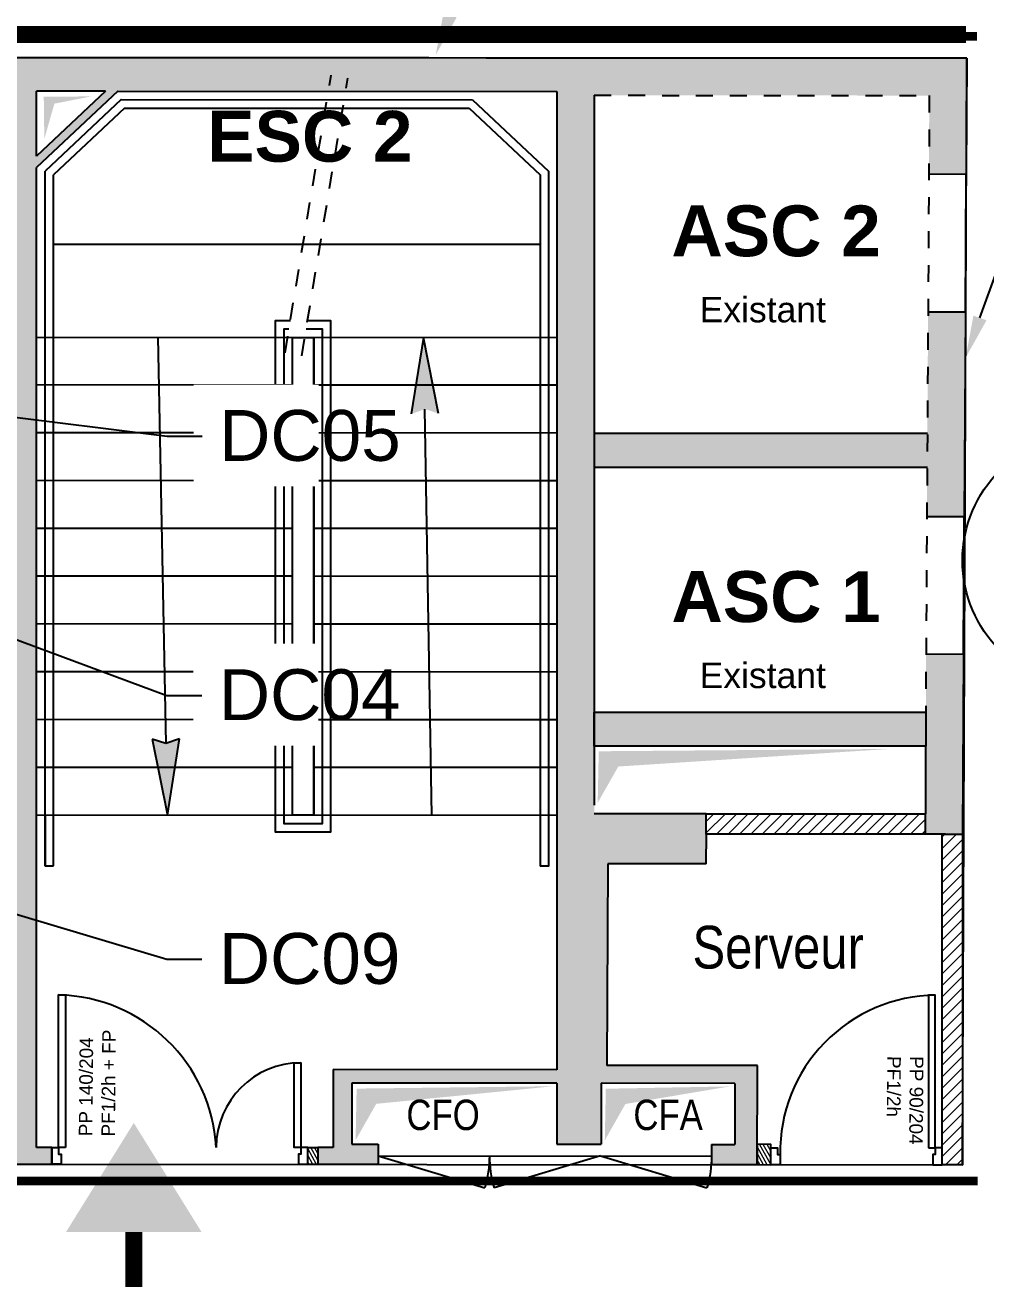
# Model space of a CAD drawing. Extents: x -28.9 to 23.3, y -8.4 to 57.6.
# Drawn here: x -6.08 to -0.41, y -0.11 to 7.28 of the extents above; entities that cross this region are included whole.
import ezdxf
from ezdxf import colors
from ezdxf.entities.mleader import LeaderData, LeaderLine
from ezdxf.enums import TextEntityAlignment as Align
from ezdxf.math import Vec2, Vec3

# ---------------------------------------------------------------- set-up
doc = ezdxf.new("R2010")
doc.units = 0
doc.header["$LTSCALE"] = 0.001
for name, pattern in [('AXES2', [28.575, 19.05, -3.175, 3.175, -3.175]), ('CACHE', [0.375, 0.25, -0.125]), ('CACHE2', [4.7625, 3.175, -1.5875]), ('CONTINU', [0])]:
    doc.linetypes.add(name, pattern=pattern)
for name, color, linetype in [('00-SECURITE UP', 12, 'Continuous'), ('01-STR_MACONNERIE_HACH', 252, 'Continuous'), ('02-CL HACH PLATRE', 6, 'Continuous'), ('A-legende', 7, 'Continuous'), ('Exit- Etiquette-incendie', 1, 'Continuous')]:
    doc.layers.add(name, color=color, linetype=linetype)
for name, color, linetype, true_color in [('A-Détails', 7, 'Continuous', 0x00a500), ('A-projet', 7, 'Continuous', 0x5b6280), ('A-signalétique', 7, 'Continuous', 0x666666)]:
    doc.layers.add(name, color=color, linetype=linetype, true_color=true_color)
doc.styles.add('COTE 100', font='arial.ttf', dxfattribs={"height": 0.15})
doc.styles.get("Standard").update_dxf_attribs({"font": 'ARIALN.TTF'})
doc.styles.add('verdana', font='swissc.ttf')
doc.styles.add('Y_TXT_COT', font='arial.ttf', dxfattribs={"height": 0.2})

# ---------------------------------------------------------------- blocks, each defined once
blk = doc.blocks.new('BLOC_ATT_RENS_100')
at = {"flags": 8}
for tag, p, height in [('N°', (-0.4156, 0.9727), 0.25), ('TITRE', (-0.4156, 0.6753), 0.21), ('SURF', (-0.4156, 0.3727), 0.15), ('EFFECTIF', (-0.4156, 0.0727), 0.15), ('HSP', (-0.4156, -0.2356), 0.15), ('REV.SOL', (-0.4156, -0.5258), 0.15), ('REV.MUR', (-0.4156, -0.8258), 0.15), ('PLAF', (-0.4156, -1.1258), 0.15)]:
    blk.add_attdef(tag, p, '', height=height, dxfattribs=at)
at = {"layer": 'Exit- Etiquette-incendie', "flags": 8}
for tag, p in [('EFFECTIF.MAX', (-0.4156, -1.414)), ('SURF.PROG', (-0.4156, -1.6479))]:
    blk.add_attdef(tag, p, '', height=0.15, dxfattribs=at)
blk = doc.blocks.new('PORTE-GA')
at = {"linetype": 'Continuous'}
blk.add_line((0, 0), (-0.288, 0.958), dxfattribs=at)
at = {"color": 0, "linetype": 'ByBlock'}
blk.add_arc((0, 0), 1, 89.9989, 106.7229, dxfattribs=at)
blk = doc.blocks.new('Xref-R1-2018-11')
h = blk.add_hatch(color=256)
h.dxf.hatch_style = 1
h.paths.add_polyline_path([(-3.2473, -0.0091), (-3.2441, -0.2568), (-3.1845, -0.0493), (-2.9667, -0.0064)])
h = blk.add_hatch(color=256)
h.dxf.hatch_style = 1
h.paths.add_polyline_path([(-0.9184, -1.8775), (-1.0063, -1.4292), (-1.0792, -1.8803), (-0.9992, -1.8514)])
h = blk.add_hatch(color=256)
h.dxf.hatch_style = 1
h.paths.add_polyline_path([(-2.6073, -3.7993), (-2.5181, -4.2474), (-2.4466, -3.7962), (-2.5264, -3.8252)])
h = blk.add_hatch(color=256)
h.dxf.hatch_style = 1
h.paths.add_polyline_path([(0.0265, -3.8702), (0.0203, -4.1743), (0.1419, -3.9602), (1.7429, -3.8565)])
h = blk.add_hatch(color=256)
h.dxf.hatch_style = 1
h.paths.add_polyline_path([(-1.4017, -5.8605), (-1.4078, -6.1646), (-1.2862, -5.9504), (-0.2424, -5.8467)])
h = blk.add_hatch(color=256)
h.dxf.hatch_style = 1
h.paths.add_polyline_path([(0.0683, -5.8613), (0.0622, -6.1654), (0.1838, -5.9513), (0.7991, -5.8476)])
at = {"layer": '00-SECURITE UP'}
h = blk.add_hatch(color=256, dxfattribs=at)
h.dxf.hatch_style = 1
h.paths.add_polyline_path([(-3.1163, -6.7069), (-2.7163, -6.7069), (-2.3163, -6.7069), (-2.7163, -6.0631)])
at = {"layer": '01-STR_MACONNERIE_HACH'}
h = blk.add_hatch(color=256, dxfattribs=at)
h.dxf.hatch_style = 1
h.paths.add_polyline_path([(1.9526, -4.2401), (1.9526, -4.3601), (2.0716, -4.3601), (2.1716, -4.3601), (2.1777, -3.2971), (1.9577, -3.2958), (1.9546, -4.2401)])
h.paths.add_polyline_path([(-2.883, 0.0248), (-3.29, -0.3583), (-3.29, 0.0248)])
h.paths.add_polyline_path([(0.6616, -4.3593), (0.6607, -4.3593), (0.6607, -4.2393), (0, -4.2389), (0, 0), (1.9767, -0.0016), (1.974, -0.4631), (2.194, -0.4644), (2.198, 0.2183), (-3.473, 0.2227), (-3.4782, -6.3069), (-3.2001, -6.307), (-3.2, -6.207), (-3.29, -6.207), (-3.29, -0.427), (-2.81, 0.0248), (-0.22, 0.0227), (-0.22, -5.7488), (-1.54, -5.748), (-1.5403, -6.208), (-1.6303, -6.2079), (-1.6303, -6.3079), (-1.2742, -6.3082), (-1.2741, -6.1882), (-1.43, -6.1881), (-1.43, -5.8281), (-0.22, -5.8288), (-0.22, -6.1888), (0.04, -6.1889), (0.04, -6.1888), (0.04, -5.8289), (0.83, -5.8294), (0.83, -6.1894), (0.6924, -6.1893), (0.6923, -6.3091), (0.9604, -6.3092), (0.9604, -6.3085), (0.9637, -5.7244), (0.0737, -5.7239), (0.0806, -4.5339), (0.6606, -4.5343)])
h = blk.add_hatch(color=256, dxfattribs=at)
h.dxf.hatch_style = 1
h.paths.add_polyline_path([(1.9624, -2.4843), (2.1824, -2.4855), (2.1893, -1.2784), (1.9694, -1.2771)])
h = blk.add_hatch(color=256, dxfattribs=at)
h.dxf.hatch_style = 1
h.paths.add_polyline_path([(1.9665, -1.9951), (0, -1.9951), (0, -1.9951), (0, -2.1951), (1.9653, -2.1951)])
h = blk.add_hatch(color=256, dxfattribs=at)
h.dxf.hatch_style = 1
h.paths.add_polyline_path([(0, -3.64), (1.9555, -3.6401), (1.9555, -3.8401), (0, -3.84)])
at = {"layer": '02-CL HACH PLATRE', "lineweight": 13, "transparency": 33554687}
h = blk.add_hatch(dxfattribs=at)
h.set_pattern_fill('ANSI31', color=256, scale=0.015)
h.paths.add_polyline_path([(0.6607, -4.3593), (0.6607, -4.2393), (1.9526, -4.2393), (1.9526, -4.3593), (0.6607, -4.3584)])
h = blk.add_hatch(dxfattribs=at)
h.set_pattern_fill('ANSI31', color=256, scale=0.015)
h.paths.add_polyline_path([(2.0516, -6.3095), (2.1716, -6.3095), (2.1716, -4.3608), (2.0516, -4.3601), (2.0516, -4.4094)])
at = {"layer": '02-CL HACH PLATRE', "lineweight": 13, "transparency": 33554585}
h = blk.add_hatch(dxfattribs=at)
h.set_pattern_fill('ANSI31', color=256, scale=0.006, angle=74)
h.paths.add_polyline_path([(-1.6303, -6.3076), (-1.6901, -6.3076), (-1.6901, -6.2079), (-1.6303, -6.2079)])
h = blk.add_hatch(dxfattribs=at)
h.set_pattern_fill('ANSI31', color=256, scale=0.006, angle=74)
h.paths.add_polyline_path([(0.9604, -6.3091), (1.0416, -6.3095), (1.0416, -6.1895), (0.9611, -6.1891)])
for p, q in [((-3.473, 0.2227), (2.198, 0.2183)), ((2.198, 0.2183), (2.194, -0.4644)), ((-2.81, 0.0248), (-3.29, -0.427)), ((-2.883, 0.0248), (-3.29, -0.3583)), ((-2.81, 0.0248), (-0.22, 0.0227)), ((-0.22, 0.0227), (-0.22, -5.7488)), ((-2.7902, -0.0252), (-3.24, -0.4486)), ((-2.7902, -0.0252), (-0.7181, -0.0269)), ((-0.7181, -0.0269), (-0.27, -0.4486)), ((0, 0), (0, -4.1889)), ((-2.7704, -0.0752), (-3.19, -0.4702)), ((-2.7704, -0.0752), (-0.7379, -0.0768)), ((-0.7379, -0.0768), (-0.32, -0.4702)), ((-3.29, -6.207), (-3.29, -0.427)), ((-3.24, -4.547), (-3.24, -0.4486)), ((-3.19, -4.547), (-3.19, -0.4702)), ((-0.32, -0.4702), (-0.32, -4.5487)), ((-0.27, -0.4486), (-0.27, -4.5487)), ((1.974, -0.4631), (2.194, -0.4644)), ((2.1893, -1.2784), (2.194, -0.4644)), ((1.9694, -1.2771), (2.1893, -1.2784)), ((2.1893, -1.2784), (2.1824, -2.4855)), ((-3.29, -1.4274), (-0.22, -1.4298)), ((-2.5736, -1.428), (-2.5264, -3.8252)), ((-1.78, -4.2479), (-1.78, -1.4286)), ((-1.655, -4.2479), (-1.655, -1.4286)), ((-1.0063, -1.4292), (-1.0792, -1.8803)), ((-0.9184, -1.8775), (-1.0063, -1.4292)), ((-1.78, -1.7099), (-3.2885, -1.709)), ((-0.2185, -1.7108), (-1.655, -1.7099)), ((-0.9589, -4.2483), (-0.9992, -1.8514)), ((-1.78, -1.9919), (-3.2887, -1.991)), ((-0.2187, -1.9928), (-1.655, -1.9919)), ((-1.78, -2.2739), (-3.2888, -2.273)), ((-0.2188, -2.2748), (-1.655, -2.2739)), ((1.9624, -2.4843), (2.1824, -2.4855)), ((2.1777, -3.2971), (2.1824, -2.4855)), ((-1.78, -2.5559), (-3.289, -2.555)), ((-0.219, -2.5568), (-1.655, -2.5559)), ((-1.78, -2.8379), (-3.2892, -2.837)), ((-0.2192, -2.8388), (-1.655, -2.8379)), ((-1.78, -3.1199), (-3.2893, -3.119)), ((-0.2193, -3.1208), (-1.655, -3.1199)), ((1.9577, -3.2958), (2.1777, -3.2971)), ((2.1777, -3.2971), (2.1716, -4.3601)), ((-1.78, -3.4019), (-3.2895, -3.401)), ((-0.2195, -3.4028), (-1.655, -3.4019)), ((-1.78, -3.6839), (-3.2897, -3.683)), ((-0.2197, -3.6848), (-1.655, -3.6839)), ((-2.5264, -3.8252), (-2.6073, -3.7993)), ((-2.6073, -3.7993), (-2.5181, -4.2474)), ((-2.4466, -3.7962), (-2.5264, -3.8252)), ((-2.5181, -4.2474), (-2.4466, -3.7962)), ((-1.78, -3.9659), (-3.2898, -3.965)), ((-0.2198, -3.9668), (-1.655, -3.9659)), ((-0.22, -4.2488), (-3.29, -4.247)), ((0.6607, -4.2393), (0, -4.2389)), ((0.6606, -4.5343), (0.6616, -4.3593)), ((2.0716, -4.3601), (0.6616, -4.3593)), ((0.0806, -4.5339), (0.0737, -5.7239)), ((0.6606, -4.5343), (0.0806, -4.5339)), ((-1.54, -5.748), (-1.5403, -6.208)), ((-0.22, -5.7488), (-1.54, -5.748)), ((0.9637, -5.7244), (0.0737, -5.7239)), ((0.9604, -6.3092), (0.9637, -5.7244)), ((-0.22, -5.8288), (-1.43, -5.8281)), ((-1.43, -5.8281), (-1.43, -6.1881)), ((-0.22, -5.8288), (-0.22, -6.1888)), ((0.04, -5.8288), (0.04, -6.1888)), ((0.83, -5.8294), (0.04, -5.8289)), ((0.83, -5.8294), (0.83, -6.1894)), ((-3.2, -6.207), (-3.29, -6.207)), ((-3.2, -6.207), (-3.2001, -6.307)), ((-1.6303, -6.2079), (-1.6303, -6.3079)), ((-1.5403, -6.208), (-1.6303, -6.2079)), ((-1.43, -6.1881), (-1.2741, -6.1882)), ((-1.2741, -6.1882), (-1.2742, -6.3082)), ((-0.22, -6.1888), (0.04, -6.1889)), ((0.6924, -6.1893), (0.6923, -6.3093)), ((0.6924, -6.1893), (0.83, -6.1894)), ((-1.2742, -6.3082), (-1.6303, -6.3079)), ((0.9604, -6.3092), (0.6923, -6.3093))]:
    blk.add_line(p, q)
at = {"linetype": 'AXES2'}
for p, q in [((-1.8243, -1.5203), (-1.5522, 0.1182)), ((-1.7257, -1.5367), (-1.4535, 0.1018))]:
    blk.add_line(p, q, dxfattribs=at)
at = {"linetype": 'CACHE2'}
for p, q in [((0, 0), (1.9767, -0.0016)), ((1.9767, -0.0016), (1.9555, -3.6401))]:
    blk.add_line(p, q, dxfattribs=at)
at = {"linetype": 'Continuous'}
blk.add_line((-1.2741, -6.2575), (0.6923, -6.2586), dxfattribs=at)
for points in [[(-3.29, -0.3583), (-3.29, 0.0248)], [(-2.883, 0.0248), (-3.29, 0.0248)], [(1.9659, -1.9951), (0, -1.9951)], [(1.9659, -2.1951), (0, -2.1951)], [(1.9546, -3.8401), (1.9546, -4.2401), (1.9526, -4.2401)], [(-3.24, -4.247), (-3.24, -4.547), (-3.19, -4.547)], [(2.1716, -4.3602), (2.1716, -6.3095), (2.0516, -6.3095), (2.0516, -4.4094), (2.0516, -4.3601), (2.1716, -4.3608)], [(2.0716, -4.3601), (2.1716, -4.36)], [(0.9604, -6.3091), (1.0416, -6.3095), (1.0416, -6.1895), (0.9611, -6.1891), (0.9604, -6.3092)], [(-3.4782, -6.3069), (-3.2001, -6.307)]]:
    blk.add_lwpolyline(points)
for points in [[(-3.19, -0.8779), (-0.32, -0.8779)], [(-1.6911, -1.3286), (-1.555, -1.3286), (-1.555, -4.3479), (-1.88, -4.3479), (-1.88, -1.3286), (-1.7925, -1.3286)], [(-1.6994, -1.3786), (-1.605, -1.3786), (-1.605, -4.2979), (-1.83, -4.2979), (-1.83, -1.3786), (-1.8008, -1.3786)], [(-0.27, -4.2487), (-0.27, -4.5487), (-0.32, -4.5487)]]:
    blk.add_lwpolyline(points, dxfattribs=at)
for points in [[(-1.78, -1.4286), (-1.655, -1.4286), (-1.655, -4.2479), (-1.78, -4.2479)], [(-1.6303, -6.3076), (-1.6901, -6.3076), (-1.6901, -6.2079), (-1.6303, -6.2079)]]:
    blk.add_lwpolyline(points, close=True, dxfattribs=at)
for points in [[(0, -3.64), (1.9555, -3.6401), (1.9555, -3.8401), (0, -3.84)], [(0.6607, -4.3593), (0.6607, -4.2393), (1.9526, -4.2393), (1.9526, -4.3593), (0.6607, -4.3584)]]:
    blk.add_lwpolyline(points, close=True)
at = {"linetype": 'CONTINU'}
for points in [[(-3.1201, -6.2071), (-3.1601, -6.2071), (-3.1601, -5.3079), (-3.1201, -5.3079)], [(1.9716, -6.2095), (2.0116, -6.2095), (2.0116, -5.3095), (1.9716, -5.3095)], [(-1.7301, -6.2079), (-1.7701, -6.2079), (-1.7701, -5.7079), (-1.7301, -5.7079)], [(-3.1451, -6.307), (-3.2001, -6.307), (-3.2, -6.207), (-3.1601, -6.207), (-3.1601, -6.247), (-3.1451, -6.247), (-3.1451, -6.307)], [(-1.7451, -6.307), (-1.6901, -6.307), (-1.6901, -6.2079), (-1.7301, -6.2079), (-1.7301, -6.247), (-1.7451, -6.247), (-1.7451, -6.307)], [(1.0966, -6.3095), (1.0416, -6.3095), (1.0416, -6.2095), (1.0816, -6.2095), (1.0816, -6.2495), (1.0966, -6.2495), (1.0966, -6.3095)], [(1.9966, -6.3095), (2.0516, -6.3095), (2.0516, -6.2095), (2.0116, -6.2095), (2.0116, -6.2495), (1.9966, -6.2495), (1.9966, -6.3095)]]:
    blk.add_lwpolyline(points, close=True, dxfattribs=at)
at = {"color": 6}
blk.add_circle((2.9222, -2.7441), 0.75, dxfattribs=at)
at = {"linetype": 'CONTINU'}
for centre, radius, start, end in [((-3.1821, -6.2612), 0.9536, 3.20562, 88.67276), ((2.0224, -6.2353), 0.9259, 90.66487, 180.8794), ((-1.7301, -6.2079), 0.5, 90, 180)]:
    blk.add_arc(centre, radius, start, end, dxfattribs=at)
at = {"layer": '00-SECURITE UP', "const_width": 0.1}
blk.add_lwpolyline([(-2.7163, -7.6159), (-2.7163, -6.7069), (-2.7163, -6.7069), (-2.7163, -6.7069)], dxfattribs=at)
ref = blk.add_blockref('BLOC_ATT_RENS_100', (0.9537, -5.8073), dxfattribs=dict(xscale=0.9, yscale=0.9, zscale=1.748518266375844))
ref.add_attrib('TITRE', 'Serveur', (0.5797, -5.152), dxfattribs={"height": 0.252, "rotation": 360, "style": 'verdana', "flags": 8})
ref = blk.add_blockref('BLOC_ATT_RENS_100', (-0.9021, -6.0604), dxfattribs=dict(xscale=0.472023455414562, yscale=0.472023455414562, zscale=0.9170462599446728))
ref.add_attrib('SURF', 'CFO', (-1.1081, -6.1049), dxfattribs={"height": 0.17884, "rotation": 360, "style": 'verdana', "flags": 8})
ref = blk.add_blockref('BLOC_ATT_RENS_100', (0.4369, -6.0604), dxfattribs=dict(xscale=0.472023455414562, yscale=0.472023455414562, zscale=0.9170462599446728))
ref.add_attrib('SURF', 'CFA', (0.2309, -6.1049), dxfattribs={"height": 0.17884, "rotation": 360, "style": 'verdana', "flags": 8})
at = {"linetype": 'Continuous'}
for p, xscale, yscale, zscale, rotation in [((-1.2742, -6.2574), -0.6555452738765315, 0.6555452738765318, 0.6555452738765318, 270.0337089835695), ((0.0369, -6.2574), 0.6555452738765317, 0.6555452738765317, 0.6555452738765317, 89.96600881160535), ((0.0368, -6.2574), -0.6555452738765315, 0.6555452738765318, 0.6555452738765318, 270.0337089835695)]:
    blk.add_blockref('PORTE-GA', p, dxfattribs=dict(at, xscale=xscale, yscale=yscale, zscale=zscale, rotation=rotation))
at = {"style": 'COTE 100'}
for p in [(0.9942, -1.2645), (0.9942, -3.4226)]:
    blk.add_text('Existant', height=0.15, rotation=359.95579, dxfattribs=at).set_placement(p, align=Align.MIDDLE_CENTER)
at = {"char_height": 0.3, "width": 1.472401, "attachment_point": 1, "rotation": 359.95579, "style": 'COTE 100'}
for s, insert in [('{\\fArial|b1|i0|c0|p34;ESC 2}', (-2.2834, -0.0913)), ('{\\fArial|b1|i0|c0|p34;ASC 2}', (0.4558, -0.6493)), ('{\\fArial|b1|i0|c0|p34;ASC 1}', (0.4558, -2.8074))]:
    blk.add_mtext(s, dxfattribs=dict(at, insert=insert))
at = {"char_height": 0.08, "width": 1.472401, "attachment_point": 1}
for s, insert, rotation in [('{\\fArial|b0|i0|c0|p34;PP 140/204\\PPF1/2h + FP}', (-3.0409, -6.1414), 89.50124), ('{\\fArial|b0|i0|c0|p34;PP 90/204\\PPF1/2h}', (1.9422, -5.6694), 269.50124)]:
    blk.add_mtext(s, dxfattribs=dict(at, insert=insert, rotation=rotation))

msp = doc.modelspace()

# ---------------------------------------------------------------- linework, layer by layer
at = {"layer": 'A-legende', "color": 151, "linetype": 'CACHE', "ltscale": 2000, "true_color": 0xa4b6e5, "const_width": 0.05}
msp.add_lwpolyline([(-0.4671, 7.2163), (-6.897, 7.2163)], dxfattribs=at)
at = {"layer": 'A-legende', "linetype": 'CACHE', "ltscale": 2000, "const_width": 0.05}
msp.add_lwpolyline([(-6.8834, 0.4633), (-0.4627, 0.4633)], dxfattribs=at)
at = {"layer": 'A-projet', "ltscale": 0.01}
msp.add_lwpolyline([(-0.5264, 7.0874), (-6.8746, 7.0915), (-6.8746, 5.2015), (-6.1975, 5.2013), (-6.1974, 3.2617), (-6.8746, 3.2622), (-6.8745, 0.5631), (-0.5527, 0.5592)], close=True, dxfattribs=at)

# ---------------------------------------------------------------- block references
at = {"ltscale": 0.01}
msp.add_blockref('Xref-R1-2018-11', (-2.7243, 6.8687), dxfattribs=at)

# ---------------------------------------------------------------- next in the draw order: leaders
at = {"layer": 'A-Détails'}
ml = msp.add_multileader_mtext('Standard', dxfattribs=at)
ml.set_content('DC09', color=256, style='Y_TXT_COT')
ml.set_leader_properties()
ml.build(insert=Vec2(0, 0))
ml.multileader.update_dxf_attribs({"has_text_frame": 1, "text_left_attachment_type": 2, "text_right_attachment_type": 2, "dogleg_length": 1, "arrow_head_size": 0.25})
ctx = ml.context
ctx.base_point, ctx.char_height, ctx.arrow_head_size, ctx.landing_gap_size, ctx.plane_origin = Vec3(-3.1342, 7.9889), 0.3, 0.25, 0.1, Vec3(-6.5786, 10.8565)
ctx.left_attachment, ctx.right_attachment = 2, 2
notes = []
notes.append((ctx, [(0, (1, 1, 0), (-3.3414, 7.9889), (1, 0), 0.2072, [(0, [(-3.6596, 7.1069)], 0, [])])]))
ctx.mtext.insert, ctx.mtext.rotation, ctx.mtext.width, ctx.mtext.defined_height, ctx.mtext.flow_direction = Vec3(-3.0342, 8.1441), 6.283185, 0.436539, 0.1999, 5
ctx.mtext.has_bg_fill, ctx.mtext.bg_color, ctx.mtext.bg_scale_factor, ctx.mtext.bg_transparency, ctx.mtext.use_window_bg_color = 1, -1027028792, 1.5, 0, 1
ml = msp.add_multileader_mtext('Standard', dxfattribs=at)
ml.set_content('DC09', color=256, style='Y_TXT_COT')
ml.set_leader_properties()
ml.build(insert=Vec2(0, 0))
ml.multileader.update_dxf_attribs({"has_text_frame": 1, "text_left_attachment_type": 2, "text_right_attachment_type": 2, "dogleg_length": 1, "arrow_head_size": 0.25})
ctx = ml.context
ctx.base_point, ctx.char_height, ctx.arrow_head_size, ctx.landing_gap_size, ctx.plane_origin = Vec3(-0.0081, 6.2019), 0.3, 0.25, 0.1, Vec3(-3.4526, 9.0694)
ctx.left_attachment, ctx.right_attachment = 2, 2
notes.append((ctx, [(0, (1, 1, 0), (-0.2154, 6.2019), (1, 0), 0.2072, [(0, [(-0.5336, 5.3199)], 0, [])])]))
ctx.mtext.insert, ctx.mtext.rotation, ctx.mtext.width, ctx.mtext.defined_height, ctx.mtext.flow_direction = Vec3(0.0919, 6.357), 6.283185, 0.436539, 0.1999, 5
ctx.mtext.has_bg_fill, ctx.mtext.bg_color, ctx.mtext.bg_scale_factor, ctx.mtext.bg_transparency, ctx.mtext.use_window_bg_color = 1, -1027028792, 1.5, 0, 1
ml = msp.add_multileader_mtext('Standard', dxfattribs=at)
ml.set_content('DC05', color=256, style='Y_TXT_COT')
ml.set_leader_properties()
ml.build(insert=Vec2(0, 0))
ml.multileader.update_dxf_attribs({"has_text_frame": 1, "text_left_attachment_type": 2, "text_right_attachment_type": 2, "dogleg_length": 1, "arrow_head_size": 0.25})
ctx = ml.context
ctx.base_point, ctx.char_height, ctx.arrow_head_size, ctx.landing_gap_size, ctx.plane_origin = Vec3(-5.0374, 4.8568), 0.3, 0.25, 0.1, Vec3(-8.4819, 7.7243)
ctx.left_attachment, ctx.right_attachment = 2, 2
notes.append((ctx, [(0, (1, 1, 0), (-5.2447, 4.8568), (1, 0), 0.2072, [(0, [(-7.9821, 5.2027)], 0, [])])]))
ctx.mtext.insert, ctx.mtext.rotation, ctx.mtext.width, ctx.mtext.defined_height, ctx.mtext.flow_direction = Vec3(-4.9374, 5.0119), 6.283185, 0.436539, 0.1999, 5
ctx.mtext.has_bg_fill, ctx.mtext.bg_color, ctx.mtext.bg_scale_factor, ctx.mtext.bg_transparency, ctx.mtext.use_window_bg_color = 1, -1027028792, 1.5, 0, 1
ml = msp.add_multileader_mtext('Standard', dxfattribs=at)
ml.set_content('DC04', color=256, style='Y_TXT_COT')
ml.set_leader_properties()
ml.build(insert=Vec2(0, 0))
ml.multileader.update_dxf_attribs({"has_text_frame": 1, "text_left_attachment_type": 2, "text_right_attachment_type": 2, "dogleg_length": 1, "arrow_head_size": 0.25})
ctx = ml.context
ctx.base_point, ctx.char_height, ctx.arrow_head_size, ctx.landing_gap_size, ctx.plane_origin = Vec3(-5.0393, 3.3274), 0.3, 0.25, 0.1, Vec3(-12.2551, 6.185)
ctx.left_attachment, ctx.right_attachment = 2, 2
notes.append((ctx, [(0, (1, 1, 0), (-5.2465, 3.3274), (1, 0), 0.2072, [(0, [(-6.5492, 3.812)], 0, [])])]))
ctx.mtext.insert, ctx.mtext.rotation, ctx.mtext.width, ctx.mtext.defined_height, ctx.mtext.flow_direction = Vec3(-4.9393, 3.4825), 6.283185, 0.436539, 0.1999, 5
ctx.mtext.has_bg_fill, ctx.mtext.bg_color, ctx.mtext.bg_scale_factor, ctx.mtext.bg_transparency, ctx.mtext.use_window_bg_color = 1, -1027028792, 1.5, 0, 1
ml = msp.add_multileader_mtext('Standard', dxfattribs=at)
ml.set_content('DC09', color=256, style='Y_TXT_COT')
ml.set_leader_properties()
ml.build(insert=Vec2(0, 0))
ml.multileader.update_dxf_attribs({"has_text_frame": 1, "text_left_attachment_type": 2, "text_right_attachment_type": 2, "dogleg_length": 1, "arrow_head_size": 0.25})
ctx = ml.context
ctx.base_point, ctx.char_height, ctx.arrow_head_size, ctx.landing_gap_size, ctx.plane_origin = Vec3(-5.0393, 1.771), 0.3, 0.25, 0.1, Vec3(-12.2551, 4.6285)
ctx.left_attachment, ctx.right_attachment = 2, 2
notes.append((ctx, [(0, (1, 1, 0), (-5.2465, 1.771), (1, 0), 0.2072, [(0, [(-6.8598, 2.2556)], 0, [])])]))
ctx.mtext.insert, ctx.mtext.rotation, ctx.mtext.width, ctx.mtext.defined_height, ctx.mtext.flow_direction = Vec3(-4.9393, 1.9261), 6.283185, 0.436539, 0.1999, 5
ctx.mtext.has_bg_fill, ctx.mtext.bg_color, ctx.mtext.bg_scale_factor, ctx.mtext.bg_transparency, ctx.mtext.use_window_bg_color = 1, -1027028792, 1.5, 0, 1
for ctx, leaders in notes:
    for number, flags, end, landing, length, lines in leaders:
        leader = LeaderData()
        leader.index, (leader.has_last_leader_line, leader.has_dogleg_vector, leader.attachment_direction) = number, flags
        leader.last_leader_point, leader.dogleg_vector, leader.dogleg_length = Vec3(end), Vec3(landing), length
        for number, points, colour, breaks in lines:
            line = LeaderLine()
            line.index, line.vertices, line.color, line.breaks = number, Vec3.list(points), colors.encode_raw_color(colour), breaks
            leader.lines.append(line)
        ctx.leaders.append(leader)

# ---------------------------------------------------------------- next in the draw order: linework, layer by layer
at = {"layer": 'A-signalétique', "color": 253, "linetype": 'AXES2', "ltscale": 50, "true_color": 0x999999, "const_width": 0.1}
msp.add_lwpolyline([(-0.5308, 7.227), (-7.046, 7.227), (-7.046, 5.52), (-9.9436, 5.52), (-9.9436, 5.0298), (-6.3738, 5.0298)], dxfattribs=at)

doc.saveas('drawing.dxf')
